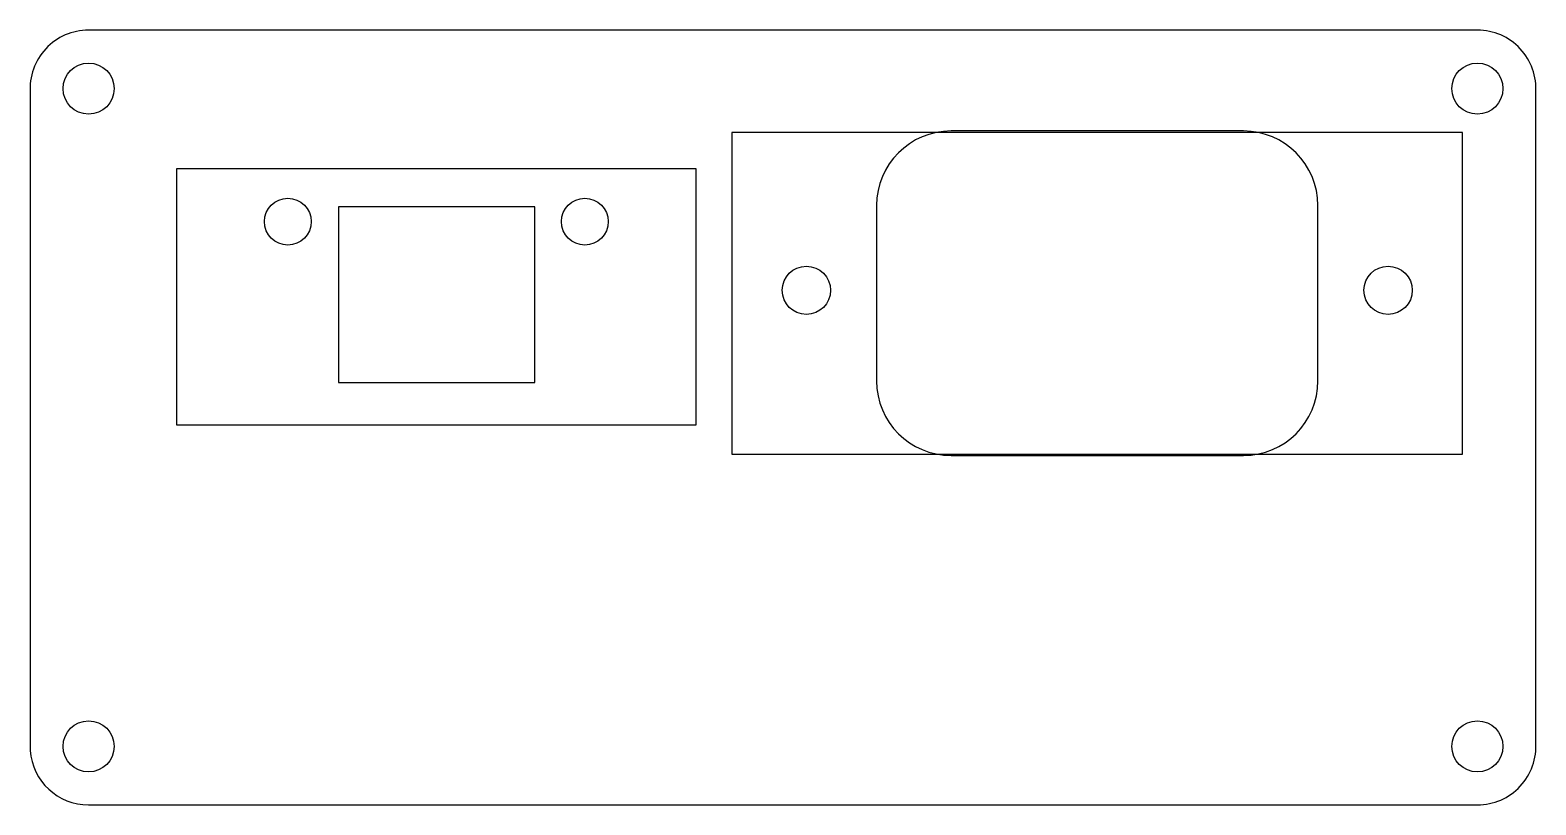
# Model space of a CAD drawing. Extents: x 0 to 103, y 0 to 53.
import ezdxf

# ---------------------------------------------------------------- set-up
doc = ezdxf.new("R2010")
doc.units = 0
doc.linetypes.add('DASHDOT', pattern=[25.4, 12.7, -6.35, 0, -6.35])
doc.layers.get('0').update_dxf_attribs({"linetype": 'CONTINUOUS'})
doc.layers.add('AUXILIAR', color=143, linetype='DASHDOT')
doc.layers.add('AUXILIAR_2', color=252, linetype='DASHDOT')

msp = doc.modelspace()

# ---------------------------------------------------------------- linework, layer by layer
for p, q in [((99.01, 53), (3.99, 53)), ((0, 49.28), (0, 3.72)), ((103, 3.72), (103, 49.28)), ((83, 46.1), (63, 46.1)), ((57.9, 41), (57.9, 29)), ((88.1, 29), (88.1, 41)), ((63, 23.9), (83, 23.9)), ((3.99, 0), (99.01, 0))]:
    msp.add_line(p, q)
at = {"linetype": 'CONTINUOUS'}
for p, q in [((34.53, 40.9), (21.09, 40.9)), ((21.09, 40.9), (21.09, 28.9)), ((34.53, 28.9), (34.53, 40.9)), ((21.09, 28.9), (34.53, 28.9))]:
    msp.add_line(p, q, dxfattribs=at)
for centre, radius in [((3.99, 49), 1.75), ((99.01, 49), 1.75), ((53.1, 35.2), 1.65), ((92.9, 35.2), 1.65), ((3.99, 4), 1.75), ((99.01, 4), 1.75)]:
    msp.add_circle(centre, radius)
for centre in [(17.62, 39.9), (37.94, 39.9)]:
    msp.add_circle(centre, 1.6, dxfattribs=at)
for centre, radius, start, end in [((3.99, 49), 4, 90, 184.0523), ((99.01, 49), 4, 355.9477, 90), ((63, 41), 5.1, 90, 180), ((83, 41), 5.1, 0, 90), ((63, 29), 5.1, 180, 270), ((83, 29), 5.1, 270, 0), ((99.01, 4), 4, 270, 4.0523), ((3.99, 4), 4, 184.0523, 270)]:
    msp.add_arc(centre, radius, start, end)
at = {"layer": 'AUXILIAR', "linetype": 'CONTINUOUS'}
for p, q in [((98, 46), (48, 46)), ((48, 46), (48, 24)), ((98, 24), (98, 46)), ((48, 24), (98, 24))]:
    msp.add_line(p, q, dxfattribs=at)
at = {"layer": 'AUXILIAR_2', "linetype": 'CONTINUOUS'}
for p, q in [((45.56, 43.5), (10, 43.5)), ((10, 43.5), (10, 26)), ((45.56, 26), (45.56, 43.5)), ((10, 26), (45.56, 26))]:
    msp.add_line(p, q, dxfattribs=at)

doc.saveas('drawing.dxf')
